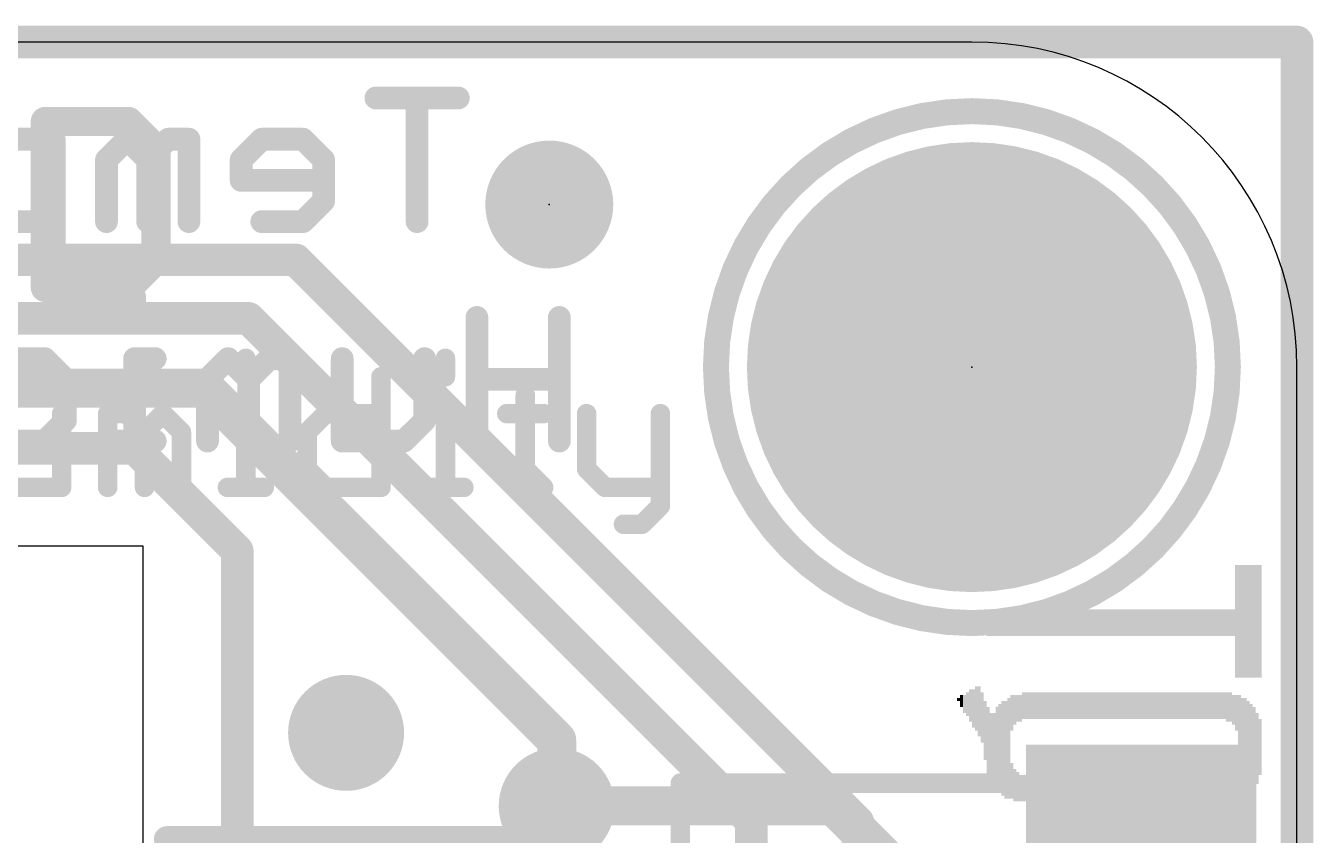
# Model space of a CAD drawing. Extents: x -0.1 to 25.5, y -0.1 to 17.9.
# Drawn here: x 15.47 to 25.53, y 11.58 to 17.91 of the extents above; entities that cross this region are included whole.
import ezdxf

# ---------------------------------------------------------------- set-up
doc = ezdxf.new("R2010")
doc.units = 0
for name, color, linetype in [('1', 12, 'CONTINUOUS'), ('16', 5, 'CONTINUOUS'), ('17', 110, 'CONTINUOUS'), ('18', 110, 'CONTINUOUS'), ('20', 53, 'CONTINUOUS'), ('21', 40, 'CONTINUOUS'), ('22', 6, 'CONTINUOUS'), ('23', 53, 'CONTINUOUS')]:
    doc.layers.add(name, color=color, linetype=linetype)

# ---------------------------------------------------------------- blocks, each defined once
blk = doc.blocks.new('RECT')
blk.add_solid([(-0.5, -0.5), (0.5, -0.5), (-0.5, 0.5), (0.5, 0.5)])
blk = doc.blocks.new('PIE')
at = {"const_width": 0.5}
blk.add_lwpolyline([(0, -0.25, 1), (0, 0.25, 1), (0, -0.25)], format="xyb", dxfattribs=at)
blk = doc.blocks.new('ROUNDP')
at = {"const_width": 0.5}
blk.add_lwpolyline([(0, -0.25, 1), (0, 0.25, 1), (0, -0.25)], format="xyb", dxfattribs=at)
blk = doc.blocks.new('ROUNDV')
at = {"const_width": 0.5}
blk.add_lwpolyline([(0, -0.25, 1), (0, 0.25, 1), (0, -0.25)], format="xyb", dxfattribs=at)

msp = doc.modelspace()

# ---------------------------------------------------------------- linework, layer by layer
at = {"layer": '1'}
for points, const_width in [([(0, 17.78), (25.4, 17.78)], 0.254), ([(25.4, 17.78), (25.4, 0)], 0.254), ([(6.338, 14.605), (16.3195, 14.605)], 0.254), ([(16.3195, 14.605), (17.1205, 13.804)], 0.254), ([(17.1205, 13.804), (17.1205, 10.952)], 0.254), ([(19.616, 11.7475), (18.8205, 10.952)], 0.3048), ([(19.616, 11.811), (19.616, 11.7475)], 0.3048), ([(21.7805, 11.811), (19.616, 11.811)], 0.3048), ([(23.0505, 10.541), (21.7805, 11.811)], 0.3048)]:
    msp.add_lwpolyline(points, dxfattribs=dict(at, const_width=const_width))
for points, const_width in [([(25.4635, 17.78, 1), (25.3365, 17.78)], 0.127), ([(25.4, 17.7165, 1), (25.4, 17.8435)], 0.127), ([(16.3644, 14.6499, 1), (16.2746, 14.5601)], 0.127), ([(16.3195, 14.5415, 1), (16.3195, 14.6685)], 0.127), ([(17.184, 13.804, 1), (17.057, 13.804)], 0.127), ([(17.0756, 13.7591, 1), (17.1654, 13.8489)], 0.127), ([(19.6922, 11.811, 1), (19.5398, 11.811)], 0.1524), ([(19.616, 11.8872, 1), (19.616, 11.7348)], 0.1524), ([(19.6699, 11.6936, 1), (19.5621, 11.8014)], 0.1524), ([(21.8344, 11.8649, 1), (21.7266, 11.7571)], 0.1524), ([(21.7805, 11.7348, 1), (21.7805, 11.8872)], 0.1524), ([(19.5398, 11.7475, 1), (19.6922, 11.7475)], 0.1524)]:
    msp.add_lwpolyline(points, format="xyb", dxfattribs=dict(at, const_width=const_width))
at = {"layer": '16'}
for points, const_width in [([(0, 17.78), (25.4, 17.78)], 0.254), ([(25.4, 17.78), (25.4, 0)], 0.254), ([(17.576, 16.0782), (7.1882, 16.0782)], 0.254), ([(21.9706, 11.6836), (17.576, 16.0782)], 0.254), ([(7.4295, 15.621), (17.2085, 15.621)], 0.254), ([(17.2085, 15.621), (21.136, 11.6935)], 0.254), ([(16.8656, 15.0749), (7.9469, 15.0749)], 0.3048), ([(19.616, 12.3245), (16.8656, 15.0749)], 0.3048), ([(19.616, 11.811), (19.616, 12.3245)], 0.3048), ([(19.616, 10.2815), (19.616, 11.811)], 0.3048), ([(21.136, 11.6935), (21.136, 10.0243)], 0.254), ([(21.9706, 10.4771), (21.9706, 11.6836)], 0.254)]:
    msp.add_lwpolyline(points, dxfattribs=dict(at, const_width=const_width))
for points, const_width in [([(25.4635, 17.78, 1), (25.3365, 17.78)], 0.127), ([(25.4, 17.7165, 1), (25.4, 17.8435)], 0.127), ([(17.6209, 16.1231, 1), (17.5311, 16.0333)], 0.127), ([(17.576, 16.0147, 1), (17.576, 16.1417)], 0.127), ([(17.2534, 15.6659, 1), (17.1636, 15.5761)], 0.127), ([(17.2085, 15.5575, 1), (17.2085, 15.6845)], 0.127), ([(16.9195, 15.1288, 1), (16.8117, 15.021)], 0.1524), ([(16.8656, 14.9987, 1), (16.8656, 15.1511)], 0.1524), ([(19.6922, 12.3245, 1), (19.5398, 12.3245)], 0.1524), ([(19.5621, 12.2706, 1), (19.6699, 12.3784)], 0.1524), ([(19.6922, 11.811, 1), (19.5398, 11.811)], 0.1524), ([(19.5398, 11.811, 1), (19.6922, 11.811)], 0.1524), ([(21.1995, 11.6935, 1), (21.0725, 11.6935)], 0.127), ([(21.0911, 11.6486, 1), (21.1809, 11.7384)], 0.127), ([(22.0341, 11.6836, 1), (21.9071, 11.6836)], 0.127), ([(21.9257, 11.6387, 1), (22.0155, 11.7285)], 0.127)]:
    msp.add_lwpolyline(points, format="xyb", dxfattribs=dict(at, const_width=const_width))
at = {"layer": '20'}
for p, q in [((22.86, 17.78), (2.54, 17.78)), ((25.4, 2.54), (25.4, 15.24)), ((9.017, 13.843), (16.383, 13.843)), ((16.383, 13.843), (16.383, 8.255))]:
    msp.add_line(p, q, dxfattribs=at)
msp.add_arc((22.86, 15.24), 2.54, 0, 90, dxfattribs=at)
at = {"layer": '21'}
for points, const_width in [([(22.86, 13.24, 1), (22.86, 17.24, 1), (22.86, 13.24)], 0.2032), ([(15.6209, 17.216, 1), (15.6209, 17.1017)], 0.1143), ([(15.678, 17.1588, 1), (15.5637, 17.1588)], 0.1143), ([(16.3095, 17.1992, 1), (16.2287, 17.1184)], 0.1143), ([(16.2691, 17.1017, 1), (16.2691, 17.216)], 0.1143), ([(16.5423, 16.9427, 1), (16.428, 16.9427)], 0.1143), ([(16.4448, 16.9023, 1), (16.5256, 16.9831)], 0.1143), ([(16.428, 16.0784, 1), (16.5423, 16.0784)], 0.1143), ([(16.5256, 16.038, 1), (16.4448, 16.1188)], 0.1143), ([(15.6209, 15.9195, 1), (15.6209, 15.8052)], 0.1143), ([(15.5637, 15.8623, 1), (15.678, 15.8623)], 0.1143), ([(16.2287, 15.9027, 1), (16.3095, 15.8219)], 0.1143), ([(16.2691, 15.8052, 1), (16.2691, 15.9195)], 0.1143), ([(17.2254, 15.3086, 1), (17.1492, 15.3086)], 0.0762), ([(18.7846, 15.3086, 1), (18.7084, 15.3086)], 0.0762), ([(17.1492, 15.1645, 1), (17.2254, 15.1645)], 0.0762), ([(18.2813, 15.1645, 1), (18.2051, 15.1645)], 0.0762), ([(18.7084, 15.1645, 1), (18.7846, 15.1645)], 0.0762), ([(19.4083, 15.0205, 1), (19.3321, 15.0205)], 0.0762), ([(15.7865, 14.8764, 1), (15.7103, 14.8764)], 0.0762), ([(16.1458, 14.8764, 1), (16.0696, 14.8764)], 0.0762), ([(16.1077, 14.9145, 1), (16.1077, 14.8383)], 0.0762), ([(16.2787, 14.9034, 1), (16.2248, 14.8495)], 0.0762), ([(16.2518, 14.8383, 1), (16.2518, 14.9145)], 0.0762), ([(16.5668, 14.9034, 1), (16.513, 14.8495)], 0.0762), ([(16.5668, 14.8495, 1), (16.513, 14.9034)], 0.0762), ([(17.0433, 14.9145, 1), (17.0433, 14.8383)], 0.0762), ([(17.2254, 14.8764, 1), (17.1492, 14.8764)], 0.0762), ([(17.1873, 14.8383, 1), (17.1873, 14.9145)], 0.0762), ([(17.811, 14.9145, 1), (17.811, 14.8383)], 0.0762), ([(17.8379, 14.8495, 1), (17.784, 14.9034)], 0.0762), ([(18.2432, 14.8383, 1), (18.2432, 14.9145)], 0.0762), ([(18.6025, 14.9145, 1), (18.6025, 14.8383)], 0.0762), ([(18.7846, 14.8764, 1), (18.7084, 14.8764)], 0.0762), ([(18.7465, 14.8383, 1), (18.7465, 14.9145)], 0.0762), ([(19.2261, 14.9145, 1), (19.2261, 14.8383)], 0.0762), ([(19.5142, 14.8383, 1), (19.5142, 14.9145)], 0.0762), ([(19.8879, 14.8764, 1), (19.8117, 14.8764)], 0.0762), ([(20.4641, 14.8764, 1), (20.3879, 14.8764)], 0.0762), ([(16.4339, 14.7324, 1), (16.3577, 14.7324)], 0.0762), ([(16.3689, 14.7593, 1), (16.4228, 14.7054)], 0.0762), ([(16.3689, 14.7054, 1), (16.4228, 14.7593)], 0.0762), ([(16.7221, 14.7324, 1), (16.6459, 14.7324)], 0.0762), ([(16.657, 14.7054, 1), (16.7109, 14.7593)], 0.0762), ([(17.705, 14.7324, 1), (17.6288, 14.7324)], 0.0762), ([(17.64, 14.7593, 1), (17.6939, 14.7054)], 0.0762), ([(17.6939, 14.4712, 1), (17.64, 14.4173)], 0.0762), ([(19.3971, 14.4712, 1), (19.3432, 14.4173)], 0.0762), ([(19.8767, 14.4712, 1), (19.8229, 14.4173)], 0.0762), ([(17.6288, 14.4443, 1), (17.705, 14.4443)], 0.0762), ([(19.3321, 14.4443, 1), (19.4083, 14.4443)], 0.0762), ([(19.8117, 14.4443, 1), (19.8879, 14.4443)], 0.0762), ([(15.7103, 14.3002, 1), (15.7865, 14.3002)], 0.0762), ([(15.7484, 14.2621, 1), (15.7484, 14.3383)], 0.0762), ([(16.0696, 14.3002, 1), (16.1458, 14.3002)], 0.0762), ([(16.3577, 14.3002, 1), (16.4339, 14.3002)], 0.0762), ([(16.6459, 14.3002, 1), (16.7221, 14.3002)], 0.0762), ([(17.0433, 14.3383, 1), (17.0433, 14.2621)], 0.0762), ([(17.1492, 14.3002, 1), (17.2254, 14.3002)], 0.0762), ([(17.3314, 14.2621, 1), (17.3314, 14.3383)], 0.0762), ([(17.811, 14.3383, 1), (17.811, 14.2621)], 0.0762), ([(17.784, 14.2733, 1), (17.8379, 14.3271)], 0.0762), ([(18.2051, 14.3002, 1), (18.2813, 14.3002)], 0.0762), ([(18.2432, 14.2621, 1), (18.2432, 14.3383)], 0.0762), ([(18.6025, 14.3383, 1), (18.6025, 14.2621)], 0.0762), ([(18.7084, 14.3002, 1), (18.7846, 14.3002)], 0.0762), ([(18.8906, 14.2621, 1), (18.8906, 14.3383)], 0.0762), ([(19.4873, 14.2733, 1), (19.5412, 14.3271)], 0.0762), ([(19.9939, 14.3383, 1), (19.9939, 14.2621)], 0.0762), ([(19.9669, 14.2733, 1), (20.0208, 14.3271)], 0.0762), ([(20.426, 14.2621, 1), (20.426, 14.3383)], 0.0762), ([(20.3879, 14.1561, 1), (20.4641, 14.1561)], 0.0762), ([(20.453, 14.1292, 1), (20.3991, 14.1831)], 0.0762), ([(20.1379, 14.0502, 1), (20.1379, 13.974)], 0.0762), ([(20.282, 13.974, 1), (20.282, 14.0502)], 0.0762), ([(20.255, 14.039, 1), (20.3089, 13.9851)], 0.0762), ([(20.6206, 11.99, 1), (20.5444, 11.99)], 0.0762), ([(20.5825, 12.0281, 1), (20.5825, 11.9519)], 0.0762), ([(23.1825, 11.9519, 1), (23.1825, 12.0281)], 0.0762), ([(16.5705, 11.6028, 1), (16.5705, 11.5012)], 0.1016), ([(19.3705, 11.5012, 1), (19.3705, 11.6028)], 0.1016)]:
    msp.add_lwpolyline(points, format="xyb", dxfattribs=dict(at, const_width=const_width))
for points, const_width in [([(15.6209, 17.1588), (15.6209, 15.8623)], 0.2286), ([(16.2691, 17.1588), (15.6209, 17.1588)], 0.2286), ([(16.4852, 16.9427), (16.2691, 17.1588)], 0.2286), ([(16.4852, 16.0784), (16.4852, 16.9427)], 0.2286), ([(16.2691, 15.8623), (16.4852, 16.0784)], 0.2286), ([(15.6209, 15.8623), (16.2691, 15.8623)], 0.2286), ([(17.1873, 15.3086), (17.1873, 15.1645)], 0.1524), ([(18.7465, 15.3086), (18.7465, 15.1645)], 0.1524), ([(18.2432, 15.1645), (18.2432, 14.3002)], 0.1524), ([(19.3702, 15.0205), (19.3702, 14.4443)], 0.1524), ([(15.7484, 14.3002), (15.7484, 14.8764)], 0.1524), ([(16.1077, 14.3002), (16.1077, 14.8764)], 0.1524), ([(16.1077, 14.8764), (16.2518, 14.8764)], 0.1524), ([(16.2518, 14.8764), (16.3958, 14.7324)], 0.1524), ([(16.3958, 14.7324), (16.5399, 14.8764)], 0.1524), ([(16.5399, 14.8764), (16.684, 14.7324)], 0.1524), ([(17.0433, 14.8764), (17.1873, 14.8764)], 0.1524), ([(17.1873, 14.8764), (17.1873, 14.3002)], 0.1524), ([(17.6669, 14.7324), (17.811, 14.8764)], 0.1524), ([(17.811, 14.8764), (18.2432, 14.8764)], 0.1524), ([(18.6025, 14.8764), (18.7465, 14.8764)], 0.1524), ([(18.7465, 14.8764), (18.7465, 14.3002)], 0.1524), ([(19.2261, 14.8764), (19.5142, 14.8764)], 0.1524), ([(19.8498, 14.8764), (19.8498, 14.4443)], 0.1524), ([(20.426, 14.8764), (20.426, 14.1561)], 0.1524), ([(16.3958, 14.7324), (16.3958, 14.3002)], 0.1524), ([(16.684, 14.7324), (16.684, 14.3002)], 0.1524), ([(17.6669, 14.4443), (17.6669, 14.7324)], 0.1524), ([(17.811, 14.3002), (17.6669, 14.4443)], 0.1524), ([(19.3702, 14.4443), (19.5142, 14.3002)], 0.1524), ([(19.8498, 14.4443), (19.9939, 14.3002)], 0.1524), ([(15.3163, 14.3002), (15.7484, 14.3002)], 0.1524), ([(17.0433, 14.3002), (17.3314, 14.3002)], 0.1524), ([(18.2432, 14.3002), (17.811, 14.3002)], 0.1524), ([(18.6025, 14.3002), (18.8906, 14.3002)], 0.1524), ([(19.9939, 14.3002), (20.426, 14.3002)], 0.1524), ([(20.426, 14.1561), (20.282, 14.0121)], 0.1524), ([(20.282, 14.0121), (20.1379, 14.0121)], 0.1524), ([(20.5825, 10.79), (20.5825, 11.99)], 0.1524), ([(20.5825, 11.99), (23.1825, 11.99)], 0.1524), ([(16.5705, 11.552), (19.3705, 11.552)], 0.2032)]:
    msp.add_lwpolyline(points, dxfattribs=dict(at, const_width=const_width))
at = {"layer": '22', "const_width": 0.1778}
for points in [[(18.8473, 17.3427), (18.2033, 17.3427)], [(18.5253, 16.3767), (18.5253, 17.3427)], [(15.6899, 17.0207), (15.2069, 17.0207)], [(15.6899, 16.0546), (15.6899, 17.0207)], [(16.2593, 17.0207), (16.0983, 16.8597)], [(16.4203, 16.8597), (16.2593, 17.0207)], [(16.5813, 17.0207), (16.4203, 16.8597)], [(16.7423, 17.0207), (16.5813, 17.0207)], [(16.7423, 16.3767), (16.7423, 17.0207)], [(17.3118, 17.0207), (17.1508, 16.8597)], [(17.6338, 17.0207), (17.3118, 17.0207)], [(17.7948, 16.8597), (17.6338, 17.0207)], [(16.0983, 16.8597), (16.0983, 16.3767)], [(16.4203, 16.8597), (16.4203, 16.3767)], [(17.1508, 16.8597), (17.1508, 16.6987)], [(17.7948, 16.5377), (17.7948, 16.8597)], [(17.1508, 16.6987), (17.7948, 16.6987)], [(17.6338, 16.3767), (17.7948, 16.5377)], [(15.2069, 16.3767), (15.6899, 16.3767)], [(17.3118, 16.3767), (17.6338, 16.3767)], [(16.3182, 15.7892), (16.3182, 15.6282)], [(18.9926, 15.6282), (18.9926, 14.6622)], [(19.6366, 14.6622), (19.6366, 15.6282)], [(15.6166, 15.3062), (15.1336, 15.3062)], [(15.7776, 15.1452), (15.6166, 15.3062)], [(16.4792, 15.3062), (16.3182, 15.3062)], [(16.3182, 15.3062), (16.3182, 14.6622)], [(17.0487, 15.3062), (16.8877, 15.1452)], [(17.2097, 15.1452), (17.0487, 15.3062)], [(17.3707, 15.3062), (17.2097, 15.1452)], [(17.5317, 15.3062), (17.3707, 15.3062)], [(17.5317, 14.6622), (17.5317, 15.3062)], [(17.9401, 14.6622), (17.9401, 15.3062)], [(18.5842, 15.3062), (18.5842, 14.8232)], [(15.7776, 14.8232), (15.7776, 15.1452)], [(16.8877, 15.1452), (16.8877, 14.6622)], [(17.2097, 15.1452), (17.2097, 14.6622)], [(19.6366, 15.1452), (18.9926, 15.1452)], [(15.6166, 14.6622), (15.7776, 14.8232)], [(18.5842, 14.8232), (18.4231, 14.6622)], [(15.1336, 14.6622), (15.6166, 14.6622)], [(16.4792, 14.6622), (16.1572, 14.6622)], [(18.4231, 14.6622), (17.9401, 14.6622)]]:
    msp.add_lwpolyline(points, dxfattribs=at)
at = {"layer": '22', "const_width": 0.0889}
for points in [[(18.2033, 17.3871, 1), (18.2033, 17.2982)], [(18.5697, 17.3427, 1), (18.4808, 17.3427)], [(18.8473, 17.2982, 1), (18.8473, 17.3871)], [(15.7343, 17.0207, 1), (15.6454, 17.0207)], [(15.6899, 16.9762, 1), (15.6899, 17.0651)], [(16.2908, 17.0521, 1), (16.2279, 16.9892)], [(16.2908, 16.9892, 1), (16.2279, 17.0521)], [(16.5813, 17.0651, 1), (16.5813, 16.9762)], [(16.6128, 16.9892, 1), (16.5499, 17.0521)], [(16.7868, 17.0207, 1), (16.6979, 17.0207)], [(16.7423, 16.9762, 1), (16.7423, 17.0651)], [(17.3118, 17.0651, 1), (17.3118, 16.9762)], [(17.3432, 16.9892, 1), (17.2804, 17.0521)], [(17.6652, 17.0521, 1), (17.6024, 16.9892)], [(17.6338, 16.9762, 1), (17.6338, 17.0651)], [(16.1428, 16.8597, 1), (16.0539, 16.8597)], [(16.0669, 16.8911, 1), (16.1298, 16.8282)], [(16.3889, 16.8911, 1), (16.4518, 16.8282)], [(16.4648, 16.8597, 1), (16.3759, 16.8597)], [(16.3889, 16.8282, 1), (16.4518, 16.8911)], [(17.1952, 16.8597, 1), (17.1063, 16.8597)], [(17.1194, 16.8911, 1), (17.1822, 16.8282)], [(17.8393, 16.8597, 1), (17.7504, 16.8597)], [(17.7634, 16.8282, 1), (17.8262, 16.8911)], [(17.1508, 16.7431, 1), (17.1508, 16.6542)], [(17.1063, 16.6987, 1), (17.1952, 16.6987)], [(17.7948, 16.6542, 1), (17.7948, 16.7431)], [(17.8262, 16.5062, 1), (17.7634, 16.5691)], [(17.7504, 16.5377, 1), (17.8393, 16.5377)], [(15.6899, 16.3322, 1), (15.6899, 16.4211)], [(16.0539, 16.3767, 1), (16.1428, 16.3767)], [(16.3759, 16.3767, 1), (16.4648, 16.3767)], [(16.6979, 16.3767, 1), (16.7868, 16.3767)], [(17.3118, 16.4211, 1), (17.3118, 16.3322)], [(17.6024, 16.4081, 1), (17.6652, 16.3452)], [(17.6338, 16.3322, 1), (17.6338, 16.4211)], [(18.4808, 16.3767, 1), (18.5697, 16.3767)], [(15.6454, 16.0546, 1), (15.7343, 16.0546)], [(16.3627, 15.7892, 1), (16.2738, 15.7892)], [(19.037, 15.6282, 1), (18.9481, 15.6282)], [(19.6811, 15.6282, 1), (19.5922, 15.6282)], [(16.2738, 15.6282, 1), (16.3627, 15.6282)], [(15.648, 15.3376, 1), (15.5852, 15.2747)], [(15.6166, 15.2617, 1), (15.6166, 15.3506)], [(16.3182, 15.3506, 1), (16.3182, 15.2617)], [(16.3627, 15.3062, 1), (16.2738, 15.3062)], [(16.4792, 15.2617, 1), (16.4792, 15.3506)], [(17.0801, 15.3376, 1), (17.0172, 15.2747)], [(17.0801, 15.2747, 1), (17.0172, 15.3376)], [(17.3707, 15.3506, 1), (17.3707, 15.2617)], [(17.4021, 15.2747, 1), (17.3393, 15.3376)], [(17.5761, 15.3062, 1), (17.4872, 15.3062)], [(17.5317, 15.2617, 1), (17.5317, 15.3506)], [(17.9846, 15.3062, 1), (17.8957, 15.3062)], [(18.6286, 15.3062, 1), (18.5397, 15.3062)], [(15.822, 15.1452, 1), (15.7331, 15.1452)], [(15.7462, 15.1137, 1), (15.809, 15.1766)], [(16.8562, 15.1766, 1), (16.9191, 15.1137)], [(16.9321, 15.1452, 1), (16.8432, 15.1452)], [(17.2541, 15.1452, 1), (17.1652, 15.1452)], [(17.1783, 15.1766, 1), (17.2411, 15.1137)], [(17.1783, 15.1137, 1), (17.2411, 15.1766)], [(18.9926, 15.1896, 1), (18.9926, 15.1007)], [(19.6366, 15.1007, 1), (19.6366, 15.1896)], [(15.809, 14.7917, 1), (15.7462, 14.8546)], [(18.6156, 14.7917, 1), (18.5527, 14.8546)], [(15.7331, 14.8232, 1), (15.822, 14.8232)], [(18.5397, 14.8232, 1), (18.6286, 14.8232)], [(15.5852, 14.6936, 1), (15.648, 14.6307)], [(15.6166, 14.6177, 1), (15.6166, 14.7066)], [(16.1572, 14.7066, 1), (16.1572, 14.6177)], [(16.2738, 14.6622, 1), (16.3627, 14.6622)], [(16.4792, 14.6177, 1), (16.4792, 14.7066)], [(16.8432, 14.6622, 1), (16.9321, 14.6622)], [(17.1652, 14.6622, 1), (17.2541, 14.6622)], [(17.4872, 14.6622, 1), (17.5761, 14.6622)], [(17.9401, 14.7066, 1), (17.9401, 14.6177)], [(17.8957, 14.6622, 1), (17.9846, 14.6622)], [(18.3917, 14.6936, 1), (18.4546, 14.6307)], [(18.4231, 14.6177, 1), (18.4231, 14.7066)], [(18.9481, 14.6622, 1), (19.037, 14.6622)], [(19.5922, 14.6622, 1), (19.6811, 14.6622)]]:
    msp.add_lwpolyline(points, format="xyb", dxfattribs=at)
at = {"layer": '23'}
for p in [(19.558, 16.51), (22.86, 15.24)]:
    msp.add_point(p, dxfattribs=at)

# ---------------------------------------------------------------- block references
at = {"layer": '1'}
msp.add_blockref('PIE', (19.558, 16.51), dxfattribs=at)
at = {"layer": '1', "xscale": 1.8, "yscale": 1.2, "rotation": 180}
msp.add_blockref('RECT', (24.1825, 11.69), dxfattribs=at)
at = {"layer": '17', "xscale": 3.516, "yscale": 3.516}
msp.add_blockref('ROUNDP', (22.86, 15.24), dxfattribs=at)
msp.add_blockref('ROUNDP', (22.86, 15.24), dxfattribs=at)
at = {"layer": '18', "xscale": 0.9064, "yscale": 0.9064}
for p in [(17.9705, 12.3825), (17.9705, 12.3825), (19.616, 11.811), (19.616, 11.811)]:
    msp.add_blockref('ROUNDV', p, dxfattribs=at)
at = {"layer": '22', "rotation": 90}
for p, xscale, yscale in [((24.9267, 13.2537), 0.8788, 0.0231), ((24.9498, 13.2537), 0.8788, 0.0231), ((24.9729, 13.2537), 0.8788, 0.0231), ((24.996, 13.2537), 0.8788, 0.0231), ((25.019, 13.2537), 0.8788, 0.0229), ((25.042, 13.2537), 0.8788, 0.0231), ((25.0651, 13.2537), 0.8788, 0.0231), ((25.0882, 13.2537), 0.8788, 0.0231), ((25.1113, 13.2537), 0.8788, 0.0231), ((22.987, 13.2436), 0.2083, 0.0229), ((23.01, 13.2436), 0.2083, 0.0231), ((23.0331, 13.2436), 0.2083, 0.0231), ((23.0562, 13.2436), 0.2083, 0.0231), ((23.0793, 13.2436), 0.2083, 0.0231), ((23.1024, 13.2436), 0.2083, 0.0231), ((23.1256, 13.2436), 0.2083, 0.0231), ((23.1487, 13.2436), 0.2083, 0.0231), ((23.1718, 13.2436), 0.2083, 0.0231), ((23.1949, 13.2436), 0.2083, 0.0231), ((23.218, 13.2436), 0.2083, 0.0231), ((23.241, 13.2436), 0.2083, 0.0229), ((23.264, 13.2436), 0.2083, 0.0231), ((23.2871, 13.2436), 0.2083, 0.0231), ((23.3102, 13.2436), 0.2083, 0.0231), ((23.3333, 13.2436), 0.2083, 0.0231), ((23.3564, 13.2436), 0.2083, 0.0231), ((23.3796, 13.2436), 0.2083, 0.0231), ((23.4027, 13.2436), 0.2083, 0.0231), ((23.4258, 13.2436), 0.2083, 0.0231), ((23.4489, 13.2436), 0.2083, 0.0231), ((23.472, 13.2436), 0.2083, 0.0231), ((23.495, 13.2436), 0.2083, 0.0229), ((23.518, 13.2436), 0.2083, 0.0231), ((23.5411, 13.2436), 0.2083, 0.0231), ((23.5642, 13.2436), 0.2083, 0.0231), ((23.5873, 13.2436), 0.2083, 0.0231), ((23.6104, 13.2436), 0.2083, 0.0231), ((23.6336, 13.2436), 0.2083, 0.0231), ((23.6567, 13.2436), 0.2083, 0.0231), ((23.6798, 13.2436), 0.2083, 0.0231), ((23.7029, 13.2436), 0.2083, 0.0231), ((23.726, 13.2436), 0.2083, 0.0231), ((23.749, 13.2436), 0.2083, 0.0229), ((23.772, 13.2436), 0.2083, 0.0231), ((23.7951, 13.2436), 0.2083, 0.0231), ((23.8182, 13.2436), 0.2083, 0.0231), ((23.8413, 13.2436), 0.2083, 0.0231), ((23.8644, 13.2436), 0.2083, 0.0231), ((23.8876, 13.2436), 0.2083, 0.0231), ((23.9107, 13.2436), 0.2083, 0.0231), ((23.9338, 13.2436), 0.2083, 0.0231), ((23.9569, 13.2436), 0.2083, 0.0231), ((23.98, 13.2436), 0.2083, 0.0231), ((24.003, 13.2436), 0.2083, 0.0229), ((24.026, 13.2436), 0.2083, 0.0231), ((24.0491, 13.2436), 0.2083, 0.0231), ((24.0722, 13.2436), 0.2083, 0.0231), ((24.0953, 13.2436), 0.2083, 0.0231), ((24.1184, 13.2436), 0.2083, 0.0231), ((24.1416, 13.2436), 0.2083, 0.0231), ((24.1647, 13.2436), 0.2083, 0.0231), ((24.1878, 13.2436), 0.2083, 0.0231), ((24.2109, 13.2436), 0.2083, 0.0231), ((24.234, 13.2436), 0.2083, 0.0231), ((24.257, 13.2436), 0.2083, 0.0229), ((24.28, 13.2436), 0.2083, 0.0231), ((24.3031, 13.2436), 0.2083, 0.0231), ((24.3262, 13.2436), 0.2083, 0.0231), ((24.3493, 13.2436), 0.2083, 0.0231), ((24.3724, 13.2436), 0.2083, 0.0231), ((24.3956, 13.2436), 0.2083, 0.0231), ((24.4187, 13.2436), 0.2083, 0.0231), ((24.4418, 13.2436), 0.2083, 0.0231), ((24.4649, 13.2436), 0.2083, 0.0231), ((24.488, 13.2436), 0.2083, 0.0231), ((24.511, 13.2436), 0.2083, 0.0229), ((24.534, 13.2436), 0.2083, 0.0231), ((24.5571, 13.2436), 0.2083, 0.0231), ((24.5802, 13.2436), 0.2083, 0.0231), ((24.6033, 13.2436), 0.2083, 0.0231), ((24.6264, 13.2436), 0.2083, 0.0231), ((24.6496, 13.2436), 0.2083, 0.0231), ((24.6727, 13.2436), 0.2083, 0.0231), ((24.6958, 13.2436), 0.2083, 0.0231), ((24.7189, 13.2436), 0.2083, 0.0231), ((24.742, 13.2436), 0.2083, 0.0231), ((24.765, 13.2436), 0.2083, 0.0229), ((24.788, 13.2436), 0.2083, 0.0231), ((24.8111, 13.2436), 0.2083, 0.0231), ((24.8342, 13.2436), 0.2083, 0.0231), ((24.8573, 13.2436), 0.2083, 0.0231), ((24.8804, 13.2436), 0.2083, 0.0231), ((24.9036, 13.2436), 0.2083, 0.0231), ((22.7791, 12.6314), 0.0914, 0.0231), ((22.8022, 12.6073), 0.1397, 0.0231), ((22.8253, 12.6073), 0.1854, 0.0231), ((22.8484, 12.5959), 0.254, 0.0231), ((22.8716, 12.573), 0.2997, 0.0231), ((22.8947, 12.573), 0.3454, 0.0231), ((22.9178, 12.5501), 0.3912, 0.0231), ((22.9409, 12.5031), 0.3937, 0.0231), ((23.1718, 12.5387), 0.2769, 0.0231), ((23.1949, 12.5616), 0.2311, 0.0231), ((23.218, 12.573), 0.2083, 0.0231), ((23.241, 12.573), 0.2083, 0.0229), ((23.264, 12.5959), 0.2083, 0.0231), ((23.2871, 12.5959), 0.2083, 0.0231), ((23.3102, 12.5959), 0.2083, 0.0231), ((23.3333, 12.5959), 0.2083, 0.0231), ((23.3564, 12.5959), 0.2083, 0.0231), ((23.3796, 12.5959), 0.2083, 0.0231), ((23.4027, 12.5959), 0.2083, 0.0231), ((23.4258, 12.5959), 0.2083, 0.0231), ((23.4489, 12.5959), 0.2083, 0.0231), ((23.472, 12.5959), 0.2083, 0.0231), ((23.495, 12.5959), 0.2083, 0.0229), ((23.518, 12.5959), 0.2083, 0.0231), ((23.5411, 12.5959), 0.2083, 0.0231), ((23.5642, 12.5959), 0.2083, 0.0231), ((23.5873, 12.5959), 0.2083, 0.0231), ((23.6104, 12.5959), 0.2083, 0.0231), ((23.6336, 12.5959), 0.2083, 0.0231), ((23.6567, 12.5959), 0.2083, 0.0231), ((23.6798, 12.5959), 0.2083, 0.0231), ((23.7029, 12.5959), 0.2083, 0.0231), ((23.726, 12.5959), 0.2083, 0.0231), ((23.749, 12.5959), 0.2083, 0.0229), ((23.772, 12.5959), 0.2083, 0.0231), ((23.7951, 12.5959), 0.2083, 0.0231), ((23.8182, 12.5959), 0.2083, 0.0231), ((23.8413, 12.5959), 0.2083, 0.0231), ((23.8644, 12.5959), 0.2083, 0.0231), ((23.8876, 12.5959), 0.2083, 0.0231), ((23.9107, 12.5959), 0.2083, 0.0231), ((23.9338, 12.5959), 0.2083, 0.0231), ((23.9569, 12.5959), 0.2083, 0.0231), ((23.98, 12.5959), 0.2083, 0.0231), ((24.003, 12.5959), 0.2083, 0.0229), ((24.026, 12.5959), 0.2083, 0.0231), ((24.0491, 12.5959), 0.2083, 0.0231), ((24.0722, 12.5959), 0.2083, 0.0231), ((24.0953, 12.5959), 0.2083, 0.0231), ((24.1184, 12.5959), 0.2083, 0.0231), ((24.1416, 12.5959), 0.2083, 0.0231), ((24.1647, 12.5959), 0.2083, 0.0231), ((24.1878, 12.5959), 0.2083, 0.0231), ((24.2109, 12.5959), 0.2083, 0.0231), ((24.234, 12.5959), 0.2083, 0.0231), ((24.257, 12.5959), 0.2083, 0.0229), ((24.28, 12.5959), 0.2083, 0.0231), ((24.3031, 12.5959), 0.2083, 0.0231), ((24.3262, 12.5959), 0.2083, 0.0231), ((24.3493, 12.5959), 0.2083, 0.0231), ((24.3724, 12.5959), 0.2083, 0.0231), ((24.3956, 12.5959), 0.2083, 0.0231), ((24.4187, 12.5959), 0.2083, 0.0231), ((24.4418, 12.5959), 0.2083, 0.0231), ((24.4649, 12.5959), 0.2083, 0.0231), ((24.488, 12.5959), 0.2083, 0.0231), ((24.511, 12.5959), 0.2083, 0.0229), ((24.534, 12.5959), 0.2083, 0.0231), ((24.5571, 12.5959), 0.2083, 0.0231), ((24.5802, 12.5959), 0.2083, 0.0231), ((24.6033, 12.5959), 0.2083, 0.0231), ((24.6264, 12.5959), 0.2083, 0.0231), ((24.6496, 12.5959), 0.2083, 0.0231), ((24.6727, 12.5959), 0.2083, 0.0231), ((24.6958, 12.5959), 0.2083, 0.0231), ((24.7189, 12.5959), 0.2083, 0.0231), ((24.742, 12.5959), 0.2083, 0.0231), ((24.765, 12.5959), 0.2083, 0.0229), ((24.788, 12.5959), 0.2083, 0.0231), ((24.8111, 12.5959), 0.2083, 0.0231), ((24.8342, 12.5959), 0.2083, 0.0231), ((24.8573, 12.5844), 0.2311, 0.0231), ((24.8804, 12.5844), 0.2311, 0.0231), ((24.9036, 12.5616), 0.2311, 0.0231), ((24.9267, 12.5387), 0.2769, 0.0231), ((24.9498, 12.2733), 0.8077, 0.0231), ((22.756, 12.6429), 0.0229, 0.0231), ((22.964, 12.4003), 0.4623, 0.0231), ((22.987, 12.319), 0.5334, 0.0229), ((23.0562, 12.2619), 0.6477, 0.0231), ((23.0793, 12.2619), 0.6934, 0.0231), ((23.1024, 12.2619), 0.7391, 0.0231), ((23.1256, 12.2504), 0.762, 0.0231), ((23.1487, 12.2619), 0.7849, 0.0231), ((24.9729, 12.2733), 0.762, 0.0231), ((24.996, 12.2733), 0.762, 0.0231), ((25.019, 12.2733), 0.7163, 0.0229), ((25.042, 12.2733), 0.6706, 0.0231), ((25.0651, 12.2733), 0.6248, 0.0231), ((23.01, 12.2606), 0.5537, 0.0231), ((23.0331, 12.2492), 0.5766, 0.0231), ((25.0882, 12.2606), 0.5537, 0.0231), ((25.1113, 12.272), 0.4394, 0.0231), ((23.1718, 12.0079), 0.2769, 0.0231), ((23.1949, 11.9736), 0.254, 0.0231), ((23.218, 11.9621), 0.2311, 0.0231), ((24.8804, 11.9621), 0.2311, 0.0231), ((24.9036, 11.9736), 0.254, 0.0231), ((24.9267, 12.0079), 0.2769, 0.0231), ((23.241, 11.9494), 0.2057, 0.0229), ((23.264, 11.9494), 0.2057, 0.0231), ((23.2871, 11.9494), 0.2057, 0.0231), ((23.3102, 11.9494), 0.2057, 0.0231), ((23.3333, 11.938), 0.1829, 0.0231), ((23.3564, 11.938), 0.1829, 0.0231), ((23.3796, 11.938), 0.1829, 0.0231), ((23.4027, 11.938), 0.1829, 0.0231), ((23.4258, 11.938), 0.1829, 0.0231), ((23.4489, 11.938), 0.1829, 0.0231), ((23.472, 11.938), 0.1829, 0.0231), ((23.495, 11.938), 0.1829, 0.0229), ((23.518, 11.938), 0.1829, 0.0231), ((23.5411, 11.938), 0.1829, 0.0231), ((23.5642, 11.938), 0.1829, 0.0231), ((23.5873, 11.938), 0.1829, 0.0231), ((23.6104, 11.938), 0.1829, 0.0231), ((23.6336, 11.938), 0.1829, 0.0231), ((23.6567, 11.938), 0.1829, 0.0231), ((23.6798, 11.938), 0.1829, 0.0231), ((23.7029, 11.938), 0.1829, 0.0231), ((23.726, 11.938), 0.1829, 0.0231), ((23.749, 11.938), 0.1829, 0.0229), ((23.772, 11.938), 0.1829, 0.0231), ((23.7951, 11.938), 0.1829, 0.0231), ((23.8182, 11.938), 0.1829, 0.0231), ((23.8413, 11.938), 0.1829, 0.0231), ((23.8644, 11.938), 0.1829, 0.0231), ((23.8876, 11.938), 0.1829, 0.0231), ((23.9107, 11.938), 0.1829, 0.0231), ((23.9338, 11.938), 0.1829, 0.0231), ((23.9569, 11.938), 0.1829, 0.0231), ((23.98, 11.938), 0.1829, 0.0231), ((24.003, 11.938), 0.1829, 0.0229), ((24.026, 11.938), 0.1829, 0.0231), ((24.0491, 11.938), 0.1829, 0.0231), ((24.0722, 11.938), 0.1829, 0.0231), ((24.0953, 11.938), 0.1829, 0.0231), ((24.1184, 11.938), 0.1829, 0.0231), ((24.1416, 11.938), 0.1829, 0.0231), ((24.1647, 11.938), 0.1829, 0.0231), ((24.1878, 11.938), 0.1829, 0.0231), ((24.2109, 11.938), 0.1829, 0.0231), ((24.234, 11.938), 0.1829, 0.0231), ((24.257, 11.938), 0.1829, 0.0229), ((24.28, 11.938), 0.1829, 0.0231), ((24.3031, 11.938), 0.1829, 0.0231), ((24.3262, 11.938), 0.1829, 0.0231), ((24.3493, 11.938), 0.1829, 0.0231), ((24.3724, 11.938), 0.1829, 0.0231), ((24.3956, 11.938), 0.1829, 0.0231), ((24.4187, 11.938), 0.1829, 0.0231), ((24.4418, 11.938), 0.1829, 0.0231), ((24.4649, 11.938), 0.1829, 0.0231), ((24.488, 11.938), 0.1829, 0.0231), ((24.511, 11.938), 0.1829, 0.0229), ((24.534, 11.938), 0.1829, 0.0231), ((24.5571, 11.938), 0.1829, 0.0231), ((24.5802, 11.938), 0.1829, 0.0231), ((24.6033, 11.938), 0.1829, 0.0231), ((24.6264, 11.938), 0.1829, 0.0231), ((24.6496, 11.938), 0.1829, 0.0231), ((24.6727, 11.938), 0.1829, 0.0231), ((24.6958, 11.938), 0.1829, 0.0231), ((24.7189, 11.938), 0.1829, 0.0231), ((24.742, 11.938), 0.1829, 0.0231), ((24.765, 11.9494), 0.2057, 0.0229), ((24.788, 11.9494), 0.2057, 0.0231), ((24.8111, 11.9494), 0.2057, 0.0231), ((24.8342, 11.9494), 0.2057, 0.0231), ((24.8573, 11.9494), 0.2057, 0.0231)]:
    msp.add_blockref('RECT', p, dxfattribs=dict(at, xscale=xscale, yscale=yscale))

doc.saveas('drawing.dxf')
